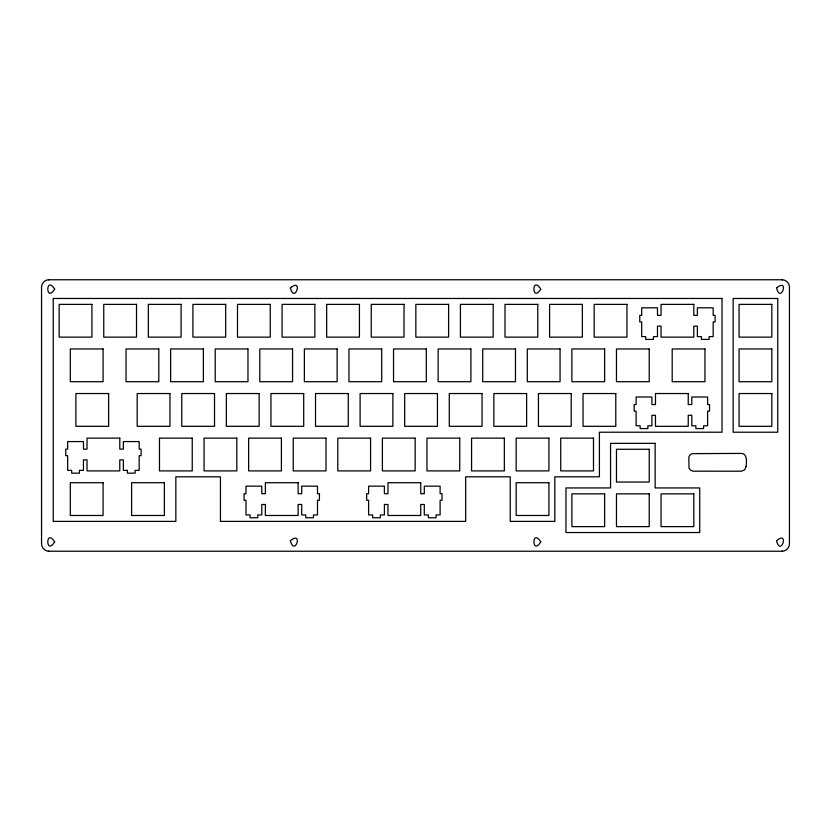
<?xml version="1.0" encoding="UTF-8"?>
<svg xmlns="http://www.w3.org/2000/svg" width="831" height="831" viewBox="0 0 831 831"><rect width="100%" height="100%" fill="white"/><g stroke="black" fill="none" stroke-linecap="round" stroke-linejoin="round"><path stroke-width="1.25" d="M49.039 279.746C45.04 279.642 41.457 283.226 41.55 287.235L41.55 543.765C41.457 547.774 45.04 551.358 49.039 551.254M781.961 551.254C785.96 551.358 789.543 547.774 789.45 543.765L789.45 287.235C789.543 283.226 785.96 279.642 781.961 279.746M48.447 279.767L782.553 279.767M48.447 551.233L782.553 551.233M746.082 466.523L744.711 469.827L741.397 471.198L693.054 471.187L690.374 470.076L688.972 467.967L688.868 456.998L689.865 455.056L691.974 453.643L741.397 453.414C747.723 453.581 746.498 462.732 746.082 466.523M290.403 287.942C294.662 304.426 303.533 277.118 290.403 287.942M290.403 540.742C294.662 557.217 303.533 529.908 290.403 540.742M776.528 287.942C780.776 304.416 789.647 277.118 776.528 287.942M776.528 540.742C780.776 557.217 789.647 529.908 776.528 540.742M54.659 289.105C45.518 303.46 45.528 274.739 54.659 289.105M54.659 541.895C45.518 556.251 45.528 527.54 54.659 541.895M540.773 289.105C531.632 303.46 531.653 274.739 540.773 289.105M540.773 541.895C531.643 556.251 531.643 527.54 540.773 541.895M722.014 298.464L53.246 298.464L53.246 521.39L175.86 521.39L175.86 476.807L220.444 476.807L220.444 521.39L465.661 521.39L465.661 476.807L510.244 476.807L510.244 521.39L554.828 521.39L554.828 476.807L599.411 476.807L599.411 432.224L722.014 432.224L722.014 298.464M777.743 298.464L733.16 298.464L733.16 432.224L777.743 432.224L777.743 298.464M91.929 304.375L59.157 304.375L59.157 337.137L91.929 337.137L91.929 304.375M136.513 304.375L103.75 304.375L103.75 337.137L136.513 337.137L136.513 304.375M181.096 304.375L148.334 304.375L148.334 337.137L181.096 337.137L181.096 304.375M225.679 304.375L192.917 304.375L192.917 337.137L225.679 337.137L225.679 304.375M270.262 304.375L237.5 304.375L237.5 337.137L270.262 337.137L270.262 304.375M314.845 304.375L282.083 304.375L282.083 337.137L314.845 337.137L314.845 304.375M359.428 304.375L326.666 304.375L326.666 337.137L359.428 337.137L359.428 304.375M404.022 304.375L371.249 304.375L371.249 337.137L404.022 337.137L404.022 304.375M448.605 304.375L415.843 304.375L415.843 337.137L448.605 337.137L448.605 304.375M493.188 304.375L460.426 304.375L460.426 337.137L493.188 337.137L493.188 304.375M537.771 304.375L505.009 304.375L505.009 337.137L537.771 337.137L537.771 304.375M582.354 304.375L549.592 304.375L549.592 337.137L582.354 337.137L582.354 304.375M626.938 304.375L594.175 304.375L594.175 337.137L626.938 337.137L626.938 304.375M693.812 304.375L661.05 304.375L661.05 315.375L657.477 315.375L657.477 307.813L641.688 307.813L641.688 315.375L639.756 315.375L639.756 321.929L641.688 321.929L641.688 336.597L645.718 336.597L645.718 339.412L653.446 339.412L653.446 336.597L657.477 336.597L657.477 326.147L661.05 326.147L661.05 337.137L693.812 337.137L693.812 326.147L697.386 326.147L697.386 336.597L701.426 336.597L701.426 339.412L709.144 339.412L709.144 336.597L713.185 336.597L713.185 321.929L715.117 321.929L715.117 315.375L713.185 315.375L713.185 307.813L697.386 307.813L697.386 315.375L693.812 315.375L693.812 304.375M771.833 304.375L739.071 304.375L739.071 337.137L771.833 337.137L771.833 304.375M103.075 348.958L70.313 348.958L70.313 381.72L103.075 381.72L103.075 348.958M158.804 348.958L126.042 348.958L126.042 381.72L158.804 381.72L158.804 348.958M203.387 348.958L170.625 348.958L170.625 381.72L203.387 381.72L203.387 348.958M247.97 348.958L215.208 348.958L215.208 381.72L247.97 381.72L247.97 348.958M292.554 348.958L259.791 348.958L259.791 381.72L292.554 381.72L292.554 348.958M337.137 348.958L304.375 348.958L304.375 381.72L337.137 381.72L337.137 348.958M381.72 348.958L348.958 348.958L348.958 381.72L381.72 381.72L381.72 348.958M426.313 348.958L393.541 348.958L393.541 381.72L426.313 381.72L426.313 348.958M470.897 348.958L438.134 348.958L438.134 381.72L470.897 381.72L470.897 348.958M515.48 348.958L482.718 348.958L482.718 381.72L515.48 381.72L515.48 348.958M560.063 348.958L527.301 348.958L527.301 381.72L560.063 381.72L560.063 348.958M604.646 348.958L571.884 348.958L571.884 381.72L604.646 381.72L604.646 348.958M649.229 348.958L616.467 348.958L616.467 381.72L649.229 381.72L649.229 348.958M704.958 348.958L672.196 348.958L672.196 381.72L704.958 381.72L704.958 348.958M771.833 348.958L739.071 348.958L739.071 381.72L771.833 381.72L771.833 348.958M108.643 393.541L75.881 393.541L75.881 426.313L108.643 426.313L108.643 393.541M169.95 393.541L137.188 393.541L137.188 426.313L169.95 426.313L169.95 393.541M214.533 393.541L181.771 393.541L181.771 426.313L214.533 426.313L214.533 393.541M259.116 393.541L226.354 393.541L226.354 426.313L259.116 426.313L259.116 393.541M303.699 393.541L270.937 393.541L270.937 426.313L303.699 426.313L303.699 393.541M348.282 393.541L315.52 393.541L315.52 426.313L348.282 426.313L348.282 393.541M392.866 393.541L360.103 393.541L360.103 426.313L392.866 426.313L392.866 393.541M437.449 393.541L404.687 393.541L404.687 426.313L437.449 426.313L437.449 393.541M482.042 393.541L449.28 393.541L449.28 426.313L482.042 426.313L482.042 393.541M526.625 393.541L493.863 393.541L493.863 426.313L526.625 426.313L526.625 393.541M571.209 393.541L538.446 393.541L538.446 426.313L571.209 426.313L571.209 393.541M615.792 393.541L583.03 393.541L583.03 426.313L615.792 426.313L615.792 393.541M688.245 393.541L655.472 393.541L655.472 404.541L651.909 404.541L651.909 396.989L636.11 396.989L636.11 404.541L634.178 404.541L634.178 411.096L636.11 411.096L636.11 425.773L640.14 425.773L640.14 428.578L647.868 428.578L647.868 425.773L651.909 425.773L651.909 415.313L655.472 415.313L655.472 426.313L688.245 426.313L688.245 415.313L691.808 415.313L691.808 425.773L695.848 425.773L695.848 428.578L703.577 428.578L703.577 425.773L707.607 425.773L707.607 411.096L709.539 411.096L709.539 404.541L707.607 404.541L707.607 396.989L691.808 396.989L691.808 404.541L688.245 404.541L688.245 393.541M771.833 393.541L739.071 393.541L739.071 426.313L771.833 426.313L771.833 393.541M119.789 438.124L87.026 438.124L87.026 449.135L83.453 449.135L83.453 441.573L67.654 441.573L67.654 449.135L65.732 449.135L65.732 455.679L67.654 455.679L67.654 470.356L71.695 470.356L71.695 473.161L79.423 473.161L79.423 470.356L83.453 470.356L83.453 459.896L87.026 459.896L87.026 470.897L119.789 470.897L119.789 459.896L123.362 459.896L123.362 470.356L127.403 470.356L127.403 473.161L135.121 473.161L135.121 470.356L139.161 470.356L139.161 455.679L141.093 455.679L141.093 449.135L139.161 449.135L139.161 441.573L123.362 441.573L123.362 449.135L119.789 449.135L119.789 438.124M192.241 438.124L159.479 438.124L159.479 470.897L192.241 470.897L192.241 438.124M236.825 438.124L204.062 438.124L204.062 470.897L236.825 470.897L236.825 438.124M281.408 438.124L248.646 438.124L248.646 470.897L281.408 470.897L281.408 438.124M325.991 438.124L293.229 438.124L293.229 470.897L325.991 470.897L325.991 438.124M370.574 438.124L337.812 438.124L337.812 470.897L370.574 470.897L370.574 438.124M415.157 438.124L382.395 438.124L382.395 470.897L415.157 470.897L415.157 438.124M459.751 438.124L426.978 438.124L426.978 470.897L459.751 470.897L459.751 438.124M504.334 438.124L471.572 438.124L471.572 470.897L504.334 470.897L504.334 438.124M548.917 438.124L516.155 438.124L516.155 470.897L548.917 470.897L548.917 438.124M593.5 438.124L560.738 438.124L560.738 470.897L593.5 470.897L593.5 438.124M655.14 443.359L610.546 443.359L610.546 487.942L565.973 487.942L565.973 532.536L699.723 532.536L699.723 487.942L655.14 487.942L655.14 443.359M649.229 449.27L616.467 449.27L616.467 482.042L649.229 482.042L649.229 449.27M103.075 482.718L70.313 482.718L70.313 515.48L103.075 515.48L103.075 482.718M164.372 482.718L131.61 482.718L131.61 515.48L164.372 515.48L164.372 482.718M298.132 482.718L265.369 482.718L265.369 493.718L261.796 493.718L261.796 486.156L245.997 486.156L245.997 493.718L244.065 493.718L244.065 500.262L245.997 500.262L245.997 514.94L250.038 514.94L250.038 517.744L257.755 517.744L257.755 514.94L261.796 514.94L261.796 504.479L265.369 504.479L265.369 515.48L298.132 515.48L298.132 504.479L301.705 504.479L301.705 514.94L305.735 514.94L305.735 517.744L313.453 517.744L313.453 514.94L317.494 514.94L317.494 500.262L319.426 500.262L319.426 493.718L317.494 493.718L317.494 486.156L301.705 486.156L301.705 493.718L298.132 493.718L298.132 482.718M420.735 482.718L387.973 482.718L387.973 493.718L384.4 493.718L384.4 486.156L368.6 486.156L368.6 493.718L366.679 493.718L366.679 500.262L368.6 500.262L368.6 514.94L372.641 514.94L372.641 517.744L380.369 517.744L380.369 514.94L384.4 514.94L384.4 504.479L387.973 504.479L387.973 515.48L420.735 515.48L420.735 504.479L424.298 504.479L424.298 514.94L428.339 514.94L428.339 517.744L436.067 517.744L436.067 514.94L440.108 514.94L440.108 500.262L442.03 500.262L442.03 493.718L440.108 493.718L440.108 486.156L424.298 486.156L424.298 493.718L420.735 493.718L420.735 482.718M548.917 482.718L516.155 482.718L516.155 515.48L548.917 515.48L548.917 482.718M604.646 493.863L571.884 493.863L571.884 526.625L604.646 526.625L604.646 493.863M649.229 493.863L616.467 493.863L616.467 526.625L649.229 526.625L649.229 493.863M693.812 493.863L661.05 493.863L661.05 526.625L693.812 526.625L693.812 493.863"/></g></svg>
